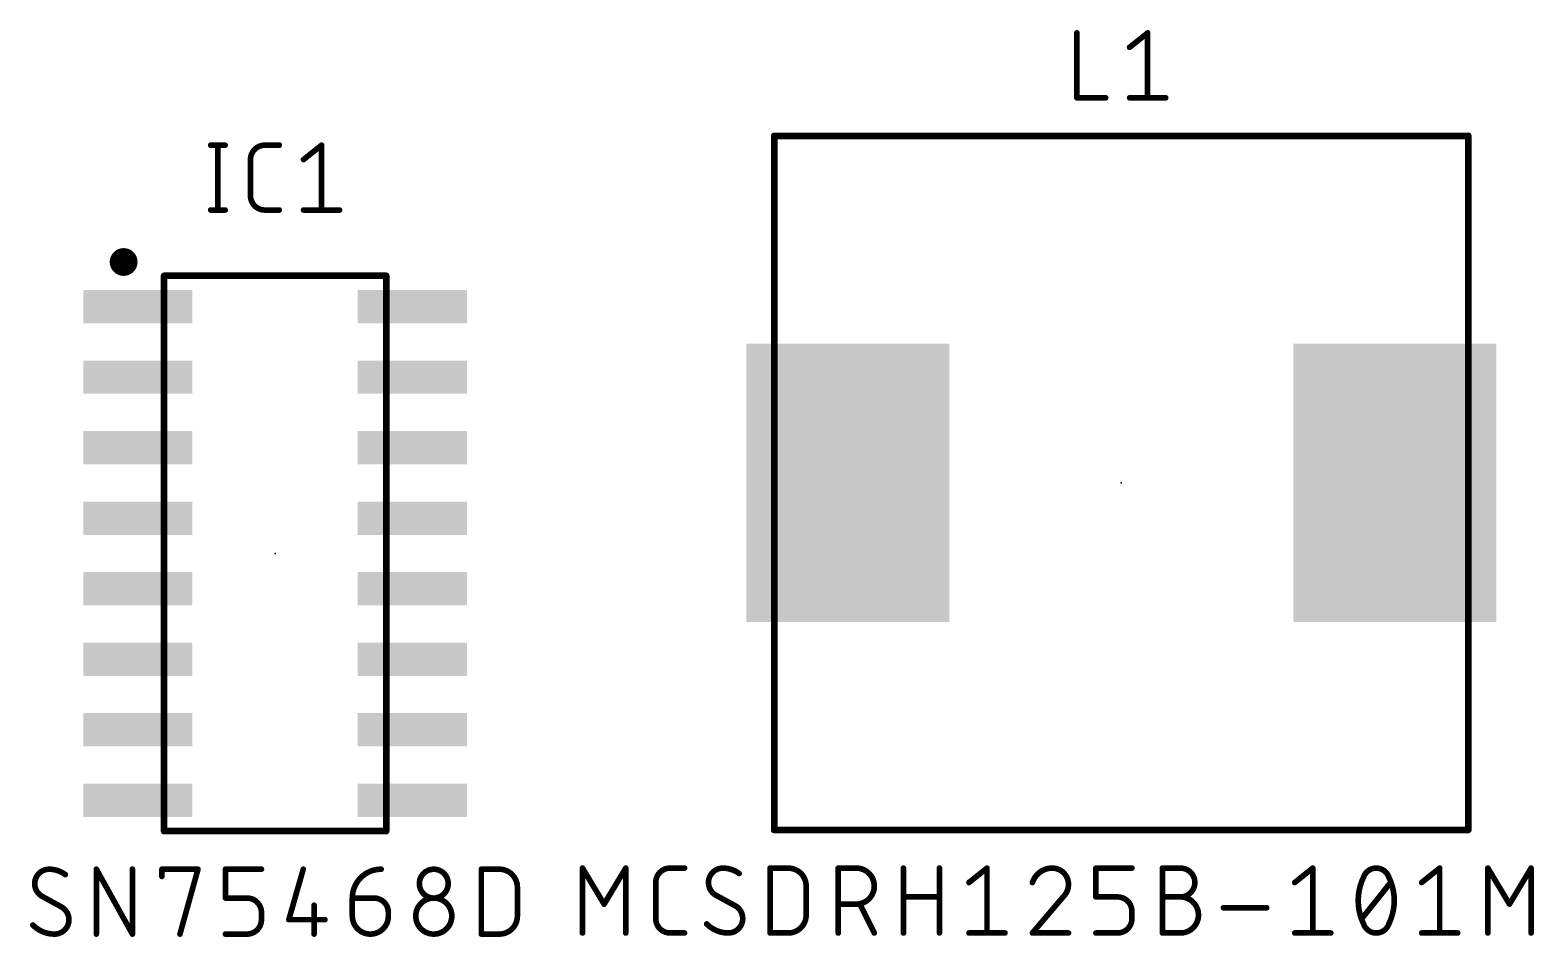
# Model space of a CAD drawing. Extents: x -104 to 160, y 0 to 118.
# Drawn here: x -79.34 to -52.26, y 32.46 to 48.8 of the extents above; entities that cross this region are included whole.
import ezdxf

# ---------------------------------------------------------------- set-up
doc = ezdxf.new("R2010")
doc.units = 0
for name, color, linetype in [('1', 12, 'CONTINUOUS'), ('21', 253, 'CONTINUOUS'), ('23', 53, 'CONTINUOUS'), ('25', 253, 'CONTINUOUS'), ('27', 253, 'CONTINUOUS'), ('51', 253, 'CONTINUOUS')]:
    doc.layers.add(name, color=color, linetype=linetype)

# ---------------------------------------------------------------- blocks, each defined once
blk = doc.blocks.new('RECT')
blk.add_solid([(-0.5, -0.5), (0.5, -0.5), (-0.5, 0.5), (0.5, 0.5)])

msp = doc.modelspace()

# ---------------------------------------------------------------- linework, layer by layer
at = {"layer": '21', "const_width": 0.12}
for points in [[(-65.94, 46.89), (-53.44, 46.89)], [(-76.93, 44.3686), (-76.93, 44.37)], [(-76.93, 44.37), (-72.93, 44.37)], [(-72.93, 44.37), (-72.93, 44.3686)], [(-76.93, 34.3714), (-76.93, 34.37)], [(-76.93, 34.37), (-72.93, 34.37)], [(-72.93, 34.37), (-72.93, 34.3714)], [(-65.94, 34.39), (-53.44, 34.39)]]:
    msp.add_lwpolyline(points, dxfattribs=at)
at = {"layer": '21'}
for points, const_width in [([(-65.94, 46.92, 1), (-65.94, 46.86)], 0.06), ([(-53.44, 46.86, 1), (-53.44, 46.92)], 0.06), ([(-77.6588, 44.4936, 1), (-77.6588, 44.7436, 1), (-77.6588, 44.4936)], 0.25), ([(-76.9, 44.37, 1), (-76.96, 44.37)], 0.06), ([(-76.93, 44.4, 1), (-76.93, 44.34)], 0.06), ([(-72.9, 44.37, 1), (-72.96, 44.37)], 0.06), ([(-72.93, 44.34, 1), (-72.93, 44.4)], 0.06), ([(-76.96, 44.3686, 1), (-76.9, 44.3686)], 0.06), ([(-72.96, 44.3686, 1), (-72.9, 44.3686)], 0.06), ([(-76.9, 34.3714, 1), (-76.96, 34.3714)], 0.06), ([(-76.93, 34.4, 1), (-76.93, 34.34)], 0.06), ([(-76.96, 34.37, 1), (-76.9, 34.37)], 0.06), ([(-72.9, 34.3714, 1), (-72.96, 34.3714)], 0.06), ([(-72.96, 34.37, 1), (-72.9, 34.37)], 0.06), ([(-72.93, 34.34, 1), (-72.93, 34.4)], 0.06), ([(-65.94, 34.42, 1), (-65.94, 34.36)], 0.06), ([(-53.44, 34.36, 1), (-53.44, 34.42)], 0.06)]:
    msp.add_lwpolyline(points, format="xyb", dxfattribs=dict(at, const_width=const_width))
at = {"layer": '23'}
for p in [(-59.69, 40.64), (-74.93, 39.37)]:
    msp.add_point(p, dxfattribs=at)
at = {"layer": '25', "const_width": 0.1016}
for points in [[(-60.4897, 48.7442), (-60.4897, 47.5758)], [(-59.5394, 48.4846), (-59.2149, 48.7442)], [(-59.2149, 48.7442), (-59.2149, 47.5758)], [(-60.4897, 47.5758), (-59.9704, 47.5758)], [(-59.5394, 47.5758), (-58.8903, 47.5758)], [(-76.0906, 46.7228), (-75.831, 46.7228)], [(-75.9608, 46.7228), (-75.9608, 45.5544)], [(-75.1146, 46.7228), (-74.855, 46.7228)], [(-74.4185, 46.4632), (-74.0939, 46.7228)], [(-74.0939, 46.7228), (-74.0939, 45.5544)], [(-75.3743, 45.814), (-75.3743, 46.4632)], [(-76.0906, 45.5544), (-75.831, 45.5544)], [(-74.855, 45.5544), (-75.1146, 45.5544)], [(-74.4185, 45.5544), (-73.7694, 45.5544)]]:
    msp.add_lwpolyline(points, dxfattribs=at)
at = {"layer": '25'}
for points, const_width in [([(-60.4643, 48.7442, 1), (-60.5151, 48.7442)], 0.0508), ([(-59.1895, 48.7442, 1), (-59.2403, 48.7442)], 0.0508), ([(-59.199, 48.7244, 1), (-59.2307, 48.764)], 0.0508), ([(-59.5553, 48.5044, 1), (-59.5236, 48.4647)], 0.0508), ([(-60.4897, 47.6012, 1), (-60.4897, 47.5504)], 0.0508), ([(-60.5151, 47.5758, 1), (-60.4643, 47.5758)], 0.0508), ([(-59.9704, 47.5504, 1), (-59.9704, 47.6012)], 0.0508), ([(-59.5394, 47.6012, 1), (-59.5394, 47.5504)], 0.0508), ([(-59.2403, 47.5758, 1), (-59.1895, 47.5758)], 0.0508), ([(-58.8903, 47.5504, 1), (-58.8903, 47.6012)], 0.0508), ([(-76.0906, 46.7482, 1), (-76.0906, 46.6974)], 0.0508), ([(-75.9354, 46.7228, 1), (-75.9862, 46.7228)], 0.0508), ([(-75.831, 46.6974, 1), (-75.831, 46.7482)], 0.0508), ([(-75.1146, 46.7228, 0.4142), (-75.3743, 46.4632)], 0.1016), ([(-75.1146, 46.7482, 1), (-75.1146, 46.6974)], 0.0508), ([(-75.1146, 46.6974, 1), (-75.1146, 46.7482)], 0.0508), ([(-74.855, 46.6974, 1), (-74.855, 46.7482)], 0.0508), ([(-74.0685, 46.7228, 1), (-74.1193, 46.7228)], 0.0508), ([(-74.0781, 46.703, 1), (-74.1098, 46.7426)], 0.0508), ([(-75.3489, 46.4632, 1), (-75.3997, 46.4632)], 0.0508), ([(-75.3997, 46.4632, 1), (-75.3489, 46.4632)], 0.0508), ([(-74.4343, 46.483, 1), (-74.4026, 46.4433)], 0.0508), ([(-75.3743, 45.814, 0.4142), (-75.1146, 45.5544)], 0.1016), ([(-75.3489, 45.814, 1), (-75.3997, 45.814)], 0.0508), ([(-75.3997, 45.814, 1), (-75.3489, 45.814)], 0.0508), ([(-76.0906, 45.5798, 1), (-76.0906, 45.529)], 0.0508), ([(-75.9862, 45.5544, 1), (-75.9354, 45.5544)], 0.0508), ([(-75.831, 45.529, 1), (-75.831, 45.5798)], 0.0508), ([(-75.1146, 45.5798, 1), (-75.1146, 45.529)], 0.0508), ([(-75.1146, 45.529, 1), (-75.1146, 45.5798)], 0.0508), ([(-74.855, 45.529, 1), (-74.855, 45.5798)], 0.0508), ([(-74.4185, 45.5798, 1), (-74.4185, 45.529)], 0.0508), ([(-74.1193, 45.5544, 1), (-74.0685, 45.5544)], 0.0508), ([(-73.7694, 45.529, 1), (-73.7694, 45.5798)], 0.0508)]:
    msp.add_lwpolyline(points, format="xyb", dxfattribs=dict(at, const_width=const_width))
at = {"layer": '27'}
for points, const_width in [([(-79.001, 33.6842, 0.4142), (-79.2607, 33.4246)], 0.1016), ([(-78.7089, 33.5868, 0.1623), (-79.001, 33.6842)], 0.1016), ([(-79.001, 33.7096, 1), (-79.001, 33.6588)], 0.0508), ([(-79.001, 33.6588, 1), (-79.001, 33.7096)], 0.0508), ([(-78.7242, 33.5665, 1), (-78.6937, 33.6072)], 0.0508), ([(-78.1279, 33.6965, 1), (-78.1724, 33.6719)], 0.0508), ([(-78.1247, 33.6842, 1), (-78.1755, 33.6842)], 0.0508), ([(-77.4756, 33.6842, 1), (-77.5264, 33.6842)], 0.0508), ([(-76.9437, 33.6842, 1), (-76.9945, 33.6842)], 0.0508), ([(-76.9691, 33.7096, 1), (-76.9691, 33.6588)], 0.0508), ([(-76.2955, 33.6774, 1), (-76.3444, 33.691)], 0.0508), ([(-76.3199, 33.6588, 1), (-76.3199, 33.7096)], 0.0508), ([(-75.8007, 33.6842, 1), (-75.8515, 33.6842)], 0.0508), ([(-75.8261, 33.7096, 1), (-75.8261, 33.6588)], 0.0508), ([(-75.1769, 33.6588, 1), (-75.1769, 33.7096)], 0.0508), ([(-74.399, 33.6772, 1), (-74.4478, 33.6912)], 0.0508), ([(-73.0208, 33.6842, 0.4142), (-73.5401, 33.1649)], 0.1016), ([(-73.0208, 33.6588, 1), (-73.0208, 33.7096)], 0.0508), ([(-71.8129, 33.4246, 1), (-72.3322, 33.4246)], 0.1016), ([(-71.1906, 33.6842, 1), (-71.2414, 33.6842)], 0.0508), ([(-71.216, 33.7096, 1), (-71.216, 33.6588)], 0.0508), ([(-70.5669, 33.3596, 0.4142), (-70.8914, 33.6842)], 0.1016), ([(-70.8914, 33.7096, 1), (-70.8914, 33.6588)], 0.0508), ([(-70.8914, 33.6588, 1), (-70.8914, 33.7096)], 0.0508), ([(-69.3685, 33.7042, 1), (-69.4193, 33.7042)], 0.0508), ([(-69.3721, 33.7173, 1), (-69.4157, 33.6911)], 0.0508), ([(-68.5896, 33.7042, 1), (-68.6404, 33.7042)], 0.0508), ([(-68.5932, 33.6911, 1), (-68.6368, 33.7173)], 0.0508), ([(-67.8154, 33.7042, 0.4142), (-68.075, 33.4446)], 0.1016), ([(-67.8154, 33.7296, 1), (-67.8154, 33.6788)], 0.0508), ([(-67.8154, 33.6788, 1), (-67.8154, 33.7296)], 0.0508), ([(-67.5557, 33.6788, 1), (-67.5557, 33.7296)], 0.0508), ([(-66.8652, 33.7042, 0.4142), (-67.1248, 33.4446)], 0.1016), ([(-66.5731, 33.6068, 0.1623), (-66.8652, 33.7042)], 0.1016), ([(-66.8652, 33.7296, 1), (-66.8652, 33.6788)], 0.0508), ([(-66.8652, 33.6788, 1), (-66.8652, 33.7296)], 0.0508), ([(-66.5883, 33.5865, 1), (-66.5579, 33.6272)], 0.0508), ([(-65.9889, 33.7042, 1), (-66.0397, 33.7042)], 0.0508), ([(-66.0143, 33.7296, 1), (-66.0143, 33.6788)], 0.0508), ([(-65.3652, 33.3796, 0.4142), (-65.6898, 33.7042)], 0.1016), ([(-65.6898, 33.7296, 1), (-65.6898, 33.6788)], 0.0508), ([(-65.6898, 33.6788, 1), (-65.6898, 33.7296)], 0.0508), ([(-64.7623, 33.7042, 1), (-64.8131, 33.7042)], 0.0508), ([(-64.7877, 33.7296, 1), (-64.7877, 33.6788)], 0.0508), ([(-64.4632, 33.0551, 1), (-64.4632, 33.7042)], 0.1016), ([(-64.4632, 33.7296, 1), (-64.4632, 33.6788)], 0.0508), ([(-64.4632, 33.6788, 1), (-64.4632, 33.7296)], 0.0508), ([(-63.5886, 33.7042, 1), (-63.6394, 33.7042)], 0.0508), ([(-62.9395, 33.7042, 1), (-62.9903, 33.7042)], 0.0508), ([(-62.083, 33.7042, 1), (-62.1338, 33.7042)], 0.0508), ([(-62.0925, 33.6844, 1), (-62.1242, 33.724)], 0.0508), ([(-60.9329, 33.7042, 0.3252), (-61.2899, 33.4446)], 0.1016), ([(-60.6408, 33.4121, 0.4142), (-60.9329, 33.7042)], 0.1016), ([(-60.9329, 33.7296, 1), (-60.9329, 33.6788)], 0.0508), ([(-60.9329, 33.6788, 1), (-60.9329, 33.7296)], 0.0508), ([(-60.1215, 33.7042, 1), (-60.1723, 33.7042)], 0.0508), ([(-60.1469, 33.7296, 1), (-60.1469, 33.6788)], 0.0508), ([(-59.4978, 33.6788, 1), (-59.4978, 33.7296)], 0.0508), ([(-58.9235, 33.7042, 1), (-58.9743, 33.7042)], 0.0508), ([(-58.9489, 33.7296, 1), (-58.9489, 33.6788)], 0.0508), ([(-58.6243, 33.1849, 1), (-58.6243, 33.7042)], 0.1016), ([(-58.6243, 33.7296, 1), (-58.6243, 33.6788)], 0.0508), ([(-58.6243, 33.6788, 1), (-58.6243, 33.7296)], 0.0508), ([(-56.2156, 33.7042, 1), (-56.2664, 33.7042)], 0.0508), ([(-56.2251, 33.6844, 1), (-56.2568, 33.724)], 0.0508), ([(-55.3252, 33.5419, 0.1139), (-55.4225, 33.12)], 0.1016), ([(-55.098, 33.7042, 0.3205), (-55.3252, 33.5419)], 0.1016), ([(-55.3023, 33.5308, 1), (-55.348, 33.5531)], 0.0508), ([(-54.8708, 33.5419, 0.3205), (-55.098, 33.7042)], 0.1016), ([(-55.098, 33.7296, 1), (-55.098, 33.6788)], 0.0508), ([(-55.098, 33.6788, 1), (-55.098, 33.7296)], 0.0508), ([(-54.7734, 33.12, 0.1139), (-54.8708, 33.5419)], 0.1016), ([(-54.848, 33.5531, 1), (-54.8936, 33.5308)], 0.0508), ([(-53.9296, 33.7042, 1), (-53.9804, 33.7042)], 0.0508), ([(-53.9391, 33.6844, 1), (-53.9708, 33.724)], 0.0508), ([(-53.0617, 33.7042, 1), (-53.1125, 33.7042)], 0.0508), ([(-53.0654, 33.7173, 1), (-53.1089, 33.6911)], 0.0508), ([(-52.2828, 33.7042, 1), (-52.3336, 33.7042)], 0.0508), ([(-52.2864, 33.6911, 1), (-52.33, 33.7173)], 0.0508), ([(-79.2607, 33.4246, 0.2656), (-79.1309, 33.1974)], 0.1016), ([(-79.2353, 33.4246, 1), (-79.2861, 33.4246)], 0.0508), ([(-79.2861, 33.4246, 1), (-79.2353, 33.4246)], 0.0508), ([(-76.9945, 33.5544, 1), (-76.9437, 33.5544)], 0.0508), ([(-72.3067, 33.4246, 1), (-72.3576, 33.4246)], 0.0508), ([(-72.3576, 33.4246, 1), (-72.3068, 33.4246)], 0.0508), ([(-72.3321, 33.4246, 1), (-71.8129, 33.4246)], 0.1016), ([(-71.7875, 33.4246, 1), (-71.8383, 33.4246)], 0.0508), ([(-71.8383, 33.4246, 1), (-71.7875, 33.4246)], 0.0508), ([(-70.5415, 33.3596, 1), (-70.5923, 33.3596)], 0.0508), ([(-70.5923, 33.3596, 1), (-70.5415, 33.3596)], 0.0508), ([(-68.0496, 33.4446, 1), (-68.1004, 33.4446)], 0.0508), ([(-68.1004, 33.4446, 1), (-68.0496, 33.4446)], 0.0508), ([(-67.1248, 33.4446, 0.2656), (-66.995, 33.2174)], 0.1016), ([(-67.0994, 33.4446, 1), (-67.1502, 33.4446)], 0.0508), ([(-67.1502, 33.4446, 1), (-67.0994, 33.4446)], 0.0508), ([(-65.3398, 33.3796, 1), (-65.3906, 33.3796)], 0.0508), ([(-65.3906, 33.3796, 1), (-65.3398, 33.3796)], 0.0508), ([(-62.4488, 33.4644, 1), (-62.417, 33.4247)], 0.0508), ([(-61.3141, 33.4524, 1), (-61.2658, 33.4367)], 0.0508), ([(-60.7382, 33.1849, 0.2053), (-60.6408, 33.4121)], 0.1016), ([(-60.6154, 33.4121, 1), (-60.6662, 33.4121)], 0.0508), ([(-60.6662, 33.4121, 1), (-60.6154, 33.4121)], 0.0508), ([(-56.5814, 33.4644, 1), (-56.5497, 33.4247)], 0.0508), ([(-55.3492, 33.5502, 1), (-55.3011, 33.5337)], 0.0508), ([(-54.8948, 33.5337, 1), (-54.8468, 33.5502)], 0.0508), ([(-54.8185, 33.4287, 1), (-54.8582, 33.4604)], 0.0508), ([(-54.2954, 33.4644, 1), (-54.2637, 33.4247)], 0.0508), ([(-79.1187, 33.2197, 1), (-79.143, 33.1751)], 0.0508), ([(-79.1438, 33.1755, 1), (-79.118, 33.2192)], 0.0508), ([(-78.644, 32.7754, 0.2656), (-78.7739, 33.0026)], 0.1016), ([(-78.761, 33.0245, 1), (-78.7868, 32.9807)], 0.0508), ([(-78.786, 32.9803, 1), (-78.7617, 33.0249)], 0.0508), ([(-75.8261, 33.1903, 1), (-75.8261, 33.1395)], 0.0508), ([(-75.8515, 33.1649, 1), (-75.8007, 33.1649)], 0.0508), ([(-75.1769, 32.9053, 0.4142), (-75.4366, 33.1649)], 0.1016), ([(-75.4366, 33.1903, 1), (-75.4366, 33.1395)], 0.0508), ([(-75.4366, 33.1395, 1), (-75.4366, 33.1903)], 0.0508), ([(-74.2033, 33.0351, 1), (-74.2541, 33.0351)], 0.0508), ([(-73.5401, 33.1903, 1), (-73.5401, 33.1395)], 0.0508), ([(-73.5147, 33.1649, 1), (-73.5655, 33.1649)], 0.0508), ([(-73.5655, 33.1649, 1), (-73.5147, 33.1649)], 0.0508), ([(-72.891, 32.9053, 0.4142), (-73.1506, 33.1649)], 0.1016), ([(-73.1506, 33.1903, 1), (-73.1506, 33.1395)], 0.0508), ([(-73.1506, 33.1395, 1), (-73.1506, 33.1903)], 0.0508), ([(-71.748, 32.8404, 1), (-72.3971, 32.8404)], 0.1016), ([(-69.0262, 33.0682, 1), (-68.9827, 33.042)], 0.0508), ([(-69.0262, 33.042, 1), (-68.9827, 33.0682)], 0.0508), ([(-66.9829, 33.2397, 1), (-67.0072, 33.1951)], 0.0508), ([(-67.0079, 33.1955, 1), (-66.9821, 33.2392)], 0.0508), ([(-66.5082, 32.7954, 0.2656), (-66.638, 33.0226)], 0.1016), ([(-66.6251, 33.0445, 1), (-66.6509, 33.0007)], 0.0508), ([(-66.6502, 33.0003, 1), (-66.6258, 33.0449)], 0.0508), ([(-64.7877, 33.0805, 1), (-64.7877, 33.0297)], 0.0508), ([(-64.4632, 33.0805, 1), (-64.4632, 33.0297)], 0.0508), ([(-64.4632, 33.0297, 1), (-64.4632, 33.0805)], 0.0508), ([(-64.3756, 33.0664, 1), (-64.421, 33.0437)], 0.0508), ([(-63.614, 33.2103, 1), (-63.614, 33.1595)], 0.0508), ([(-62.9649, 33.1595, 1), (-62.9649, 33.2103)], 0.0508), ([(-60.7557, 33.2033, 1), (-60.7207, 33.1665)], 0.0508), ([(-60.7188, 33.1685, 1), (-60.7575, 33.2014)], 0.0508), ([(-60.1469, 33.2103, 1), (-60.1469, 33.1595)], 0.0508), ([(-60.1723, 33.1849, 1), (-60.1215, 33.1849)], 0.0508), ([(-59.4978, 32.9253, 0.4142), (-59.7575, 33.1849)], 0.1016), ([(-59.7575, 33.2103, 1), (-59.7575, 33.1595)], 0.0508), ([(-59.7575, 33.1595, 1), (-59.7575, 33.2103)], 0.0508), ([(-58.9489, 33.2103, 1), (-58.9489, 33.1595)], 0.0508), ([(-58.6243, 32.5358, 1), (-58.6243, 33.1849)], 0.1016), ([(-58.6243, 33.2103, 1), (-58.6243, 33.1595)], 0.0508), ([(-58.6243, 33.2103, 1), (-58.6243, 33.1595)], 0.0508), ([(-58.6243, 33.1595, 1), (-58.6243, 33.2103)], 0.0508), ([(-55.4225, 33.12, 0.1139), (-55.3252, 32.6981)], 0.1016), ([(-55.3971, 33.12, 1), (-55.4479, 33.12)], 0.0508), ([(-55.4479, 33.12, 1), (-55.3971, 33.12)], 0.0508), ([(-54.8708, 32.6981, 0.1139), (-54.7734, 33.12)], 0.1016), ([(-54.748, 33.12, 1), (-54.7988, 33.12)], 0.0508), ([(-54.7988, 33.12, 1), (-54.748, 33.12)], 0.0508), ([(-52.7195, 33.0682, 1), (-52.6759, 33.042)], 0.0508), ([(-52.7195, 33.042, 1), (-52.6759, 33.0682)], 0.0508), ([(-78.9037, 32.5158, 0.4142), (-78.644, 32.7754)], 0.1016), ([(-78.6186, 32.7754, 1), (-78.6694, 32.7754)], 0.0508), ([(-78.6694, 32.7754, 1), (-78.6186, 32.7754)], 0.0508), ([(-75.4366, 32.5158, 0.4142), (-75.1769, 32.7754)], 0.1016), ([(-75.1515, 32.9053, 1), (-75.2023, 32.9053)], 0.0508), ([(-75.2023, 32.9053, 1), (-75.1515, 32.9053)], 0.0508), ([(-75.1515, 32.7754, 1), (-75.2023, 32.7754)], 0.0508), ([(-75.2023, 32.7754, 1), (-75.1515, 32.7754)], 0.0508), ([(-74.6831, 32.8008, 1), (-74.6831, 32.75)], 0.0508), ([(-74.7075, 32.7824, 1), (-74.6586, 32.7685)], 0.0508), ([(-74.0339, 32.75, 1), (-74.0339, 32.8008)], 0.0508), ([(-73.5401, 32.8404, 1), (-72.891, 32.8404)], 0.1016), ([(-73.5147, 32.8404, 1), (-73.5655, 32.8404)], 0.0508), ([(-73.5655, 32.8404, 1), (-73.5147, 32.8404)], 0.0508), ([(-72.8655, 32.9053, 1), (-72.9164, 32.9053)], 0.0508), ([(-72.9164, 32.9053, 1), (-72.8655, 32.9053)], 0.0508), ([(-72.8655, 32.8404, 1), (-72.9164, 32.8404)], 0.0508), ([(-72.9164, 32.8404, 1), (-72.8655, 32.8404)], 0.0508), ([(-72.3971, 32.8404, 1), (-71.748, 32.8404)], 0.1016), ([(-72.3717, 32.8404, 1), (-72.4225, 32.8404)], 0.0508), ([(-72.4225, 32.8404, 1), (-72.3717, 32.8404)], 0.0508), ([(-71.7226, 32.8404, 1), (-71.7734, 32.8404)], 0.0508), ([(-71.7734, 32.8404, 1), (-71.7225, 32.8404)], 0.0508), ([(-70.8914, 32.5158, 0.4142), (-70.5669, 32.8404)], 0.1016), ([(-70.5415, 32.8404, 1), (-70.5923, 32.8404)], 0.0508), ([(-70.5923, 32.8404, 1), (-70.5415, 32.8404)], 0.0508), ([(-68.075, 32.7954, 0.4142), (-67.8154, 32.5358)], 0.1016), ([(-68.0496, 32.7954, 1), (-68.1004, 32.7954)], 0.0508), ([(-68.1004, 32.7954, 1), (-68.0496, 32.7954)], 0.0508), ([(-66.7678, 32.5358, 0.4142), (-66.5082, 32.7954)], 0.1016), ([(-66.4828, 32.7954, 1), (-66.5336, 32.7954)], 0.0508), ([(-66.5336, 32.7954, 1), (-66.4828, 32.7954)], 0.0508), ([(-65.6898, 32.5358, 0.4142), (-65.3652, 32.8604)], 0.1016), ([(-65.3398, 32.8604, 1), (-65.3906, 32.8604)], 0.0508), ([(-65.3906, 32.8604, 1), (-65.3398, 32.8604)], 0.0508), ([(-59.7575, 32.5358, 0.4142), (-59.4978, 32.7954)], 0.1016), ([(-59.4724, 32.9253, 1), (-59.5232, 32.9253)], 0.0508), ([(-59.5232, 32.9253, 1), (-59.4724, 32.9253)], 0.0508), ([(-59.4724, 32.7954, 1), (-59.5232, 32.7954)], 0.0508), ([(-59.5232, 32.7954, 1), (-59.4724, 32.7954)], 0.0508), ([(-57.8496, 33.0156, 1), (-57.8496, 32.9648)], 0.0508), ([(-57.0707, 32.9648, 1), (-57.0707, 33.0156)], 0.0508), ([(-55.3775, 32.8113, 1), (-55.3378, 32.7796)], 0.0508), ([(-79.2751, 32.696, 1), (-79.3112, 32.6602)], 0.0508), ([(-79.2931, 32.6781, 0.2), (-78.9037, 32.5158)], 0.1016), ([(-78.9037, 32.5412, 1), (-78.9037, 32.4904)], 0.0508), ([(-78.9037, 32.4904, 1), (-78.9037, 32.5412)], 0.0508), ([(-78.1755, 32.5158, 1), (-78.1247, 32.5158)], 0.0508), ([(-77.5264, 32.5158, 1), (-77.4756, 32.5158)], 0.0508), ([(-77.5232, 32.5035, 1), (-77.4788, 32.5281)], 0.0508), ([(-76.669, 32.5226, 1), (-76.62, 32.509)], 0.0508), ([(-75.8261, 32.5412, 1), (-75.8261, 32.4904)], 0.0508), ([(-75.4366, 32.5412, 1), (-75.4366, 32.4904)], 0.0508), ([(-75.4366, 32.4904, 1), (-75.4366, 32.5412)], 0.0508), ([(-74.2541, 32.5158, 1), (-74.2033, 32.5158)], 0.0508), ([(-71.216, 32.5412, 1), (-71.216, 32.4904)], 0.0508), ([(-71.2414, 32.5158, 1), (-71.1906, 32.5158)], 0.0508), ([(-70.8914, 32.5412, 1), (-70.8914, 32.4904)], 0.0508), ([(-70.8914, 32.4904, 1), (-70.8914, 32.5412)], 0.0508), ([(-69.4193, 32.5358, 1), (-69.3685, 32.5358)], 0.0508), ([(-68.6404, 32.5358, 1), (-68.5896, 32.5358)], 0.0508), ([(-67.8154, 32.5612, 1), (-67.8154, 32.5104)], 0.0508), ([(-67.8154, 32.5104, 1), (-67.8154, 32.5612)], 0.0508), ([(-67.5557, 32.5104, 1), (-67.5557, 32.5612)], 0.0508), ([(-67.1573, 32.6981, 0.2), (-66.7678, 32.5358)], 0.1016), ([(-67.1393, 32.716, 1), (-67.1753, 32.6802)], 0.0508), ([(-66.7678, 32.5612, 1), (-66.7678, 32.5104)], 0.0508), ([(-66.7678, 32.5104, 1), (-66.7678, 32.5612)], 0.0508), ([(-66.0143, 32.5612, 1), (-66.0143, 32.5104)], 0.0508), ([(-66.0397, 32.5358, 1), (-65.9889, 32.5358)], 0.0508), ([(-65.6898, 32.5612, 1), (-65.6898, 32.5104)], 0.0508), ([(-65.6898, 32.5104, 1), (-65.6898, 32.5612)], 0.0508), ([(-64.8131, 32.5358, 1), (-64.7623, 32.5358)], 0.0508), ([(-64.1614, 32.5244, 1), (-64.1159, 32.5472)], 0.0508), ([(-63.6394, 32.5358, 1), (-63.5886, 32.5358)], 0.0508), ([(-62.9903, 32.5358, 1), (-62.9395, 32.5358)], 0.0508), ([(-62.4329, 32.5612, 1), (-62.4329, 32.5104)], 0.0508), ([(-62.1338, 32.5358, 1), (-62.083, 32.5358)], 0.0508), ([(-61.7838, 32.5104, 1), (-61.7838, 32.5612)], 0.0508), ([(-61.3093, 32.5523, 1), (-61.2706, 32.5193)], 0.0508), ([(-61.2899, 32.5612, 1), (-61.2899, 32.5104)], 0.0508), ([(-60.6408, 32.5104, 1), (-60.6408, 32.5612)], 0.0508), ([(-60.1469, 32.5612, 1), (-60.1469, 32.5104)], 0.0508), ([(-59.7575, 32.5612, 1), (-59.7575, 32.5104)], 0.0508), ([(-59.7575, 32.5104, 1), (-59.7575, 32.5612)], 0.0508), ([(-58.9489, 32.5612, 1), (-58.9489, 32.5104)], 0.0508), ([(-58.9743, 32.5358, 1), (-58.9235, 32.5358)], 0.0508), ([(-58.6243, 32.5612, 1), (-58.6243, 32.5104)], 0.0508), ([(-58.6243, 32.5104, 1), (-58.6243, 32.5612)], 0.0508), ([(-56.5655, 32.5612, 1), (-56.5655, 32.5104)], 0.0508), ([(-56.2664, 32.5358, 1), (-56.2156, 32.5358)], 0.0508), ([(-55.9164, 32.5104, 1), (-55.9164, 32.5612)], 0.0508), ([(-55.3252, 32.6981, 0.3205), (-55.098, 32.5358)], 0.1016), ([(-55.3011, 32.7063, 1), (-55.3492, 32.6898)], 0.0508), ([(-55.348, 32.6869, 1), (-55.3023, 32.7092)], 0.0508), ([(-55.098, 32.5358, 0.3205), (-54.8708, 32.6981)], 0.1016), ([(-55.098, 32.5612, 1), (-55.098, 32.5104)], 0.0508), ([(-55.098, 32.5104, 1), (-55.098, 32.5612)], 0.0508), ([(-54.8936, 32.7092, 1), (-54.848, 32.6869)], 0.0508), ([(-54.8468, 32.6898, 1), (-54.8948, 32.7063)], 0.0508), ([(-54.2795, 32.5612, 1), (-54.2795, 32.5104)], 0.0508), ([(-53.9804, 32.5358, 1), (-53.9296, 32.5358)], 0.0508), ([(-53.6304, 32.5104, 1), (-53.6304, 32.5612)], 0.0508), ([(-53.1125, 32.5358, 1), (-53.0617, 32.5358)], 0.0508), ([(-52.3336, 32.5358, 1), (-52.2828, 32.5358)], 0.0508)]:
    msp.add_lwpolyline(points, format="xyb", dxfattribs=dict(at, const_width=const_width))
at = {"layer": '27', "const_width": 0.1016}
for points in [[(-78.1501, 32.5158), (-78.1501, 33.6842)], [(-78.1501, 33.6842), (-77.501, 32.5158)], [(-77.501, 32.5158), (-77.501, 33.6842)], [(-76.9691, 33.5544), (-76.9691, 33.6842)], [(-76.9691, 33.6842), (-76.3199, 33.6842)], [(-76.3199, 33.6842), (-76.6445, 32.5158)], [(-75.8261, 33.1649), (-75.8261, 33.6842)], [(-75.8261, 33.6842), (-75.1769, 33.6842)], [(-74.4234, 33.6842), (-74.6831, 32.7754)], [(-71.216, 32.5158), (-71.216, 33.6842)], [(-71.216, 33.6842), (-70.8914, 33.6842)], [(-69.3939, 32.5358), (-69.3939, 33.7042)], [(-69.3939, 33.7042), (-69.0044, 33.0551)], [(-69.0044, 33.0551), (-68.615, 33.7042)], [(-68.615, 33.7042), (-68.615, 32.5358)], [(-67.8154, 33.7042), (-67.5557, 33.7042)], [(-66.0143, 32.5358), (-66.0143, 33.7042)], [(-66.0143, 33.7042), (-65.6898, 33.7042)], [(-64.7877, 32.5358), (-64.7877, 33.7042)], [(-64.7877, 33.7042), (-64.4632, 33.7042)], [(-63.614, 32.5358), (-63.614, 33.7042)], [(-62.9649, 33.7042), (-62.9649, 32.5358)], [(-62.4329, 33.4446), (-62.1084, 33.7042)], [(-62.1084, 33.7042), (-62.1084, 32.5358)], [(-60.1469, 33.1849), (-60.1469, 33.7042)], [(-60.1469, 33.7042), (-59.4978, 33.7042)], [(-58.9489, 32.5358), (-58.9489, 33.7042)], [(-58.9489, 33.7042), (-58.6243, 33.7042)], [(-56.5655, 33.4446), (-56.241, 33.7042)], [(-56.241, 33.7042), (-56.241, 32.5358)], [(-54.2795, 33.4446), (-53.955, 33.7042)], [(-53.955, 33.7042), (-53.955, 32.5358)], [(-53.0871, 32.5358), (-53.0871, 33.7042)], [(-53.0871, 33.7042), (-52.6977, 33.0551)], [(-52.6977, 33.0551), (-52.3082, 33.7042)], [(-52.3082, 33.7042), (-52.3082, 32.5358)], [(-70.5669, 33.3596), (-70.5669, 32.8404)], [(-68.075, 32.7954), (-68.075, 33.4446)], [(-65.3652, 33.3796), (-65.3652, 32.8604)], [(-55.3576, 32.7954), (-54.8383, 33.4446)], [(-78.7739, 33.0026), (-79.1309, 33.1974)], [(-75.4366, 33.1649), (-75.8261, 33.1649)], [(-74.2287, 33.0351), (-74.2287, 32.5158)], [(-73.5401, 33.1649), (-73.1506, 33.1649)], [(-73.5401, 32.8404), (-73.5401, 33.1649)], [(-66.638, 33.0226), (-66.995, 33.2174)], [(-64.4632, 33.0551), (-64.7877, 33.0551)], [(-64.1386, 32.5358), (-64.3983, 33.0551)], [(-63.614, 33.1849), (-62.9649, 33.1849)], [(-60.7382, 33.1849), (-61.2899, 32.5358)], [(-59.7575, 33.1849), (-60.1469, 33.1849)], [(-58.9489, 33.1849), (-58.6243, 33.1849)], [(-75.1769, 32.7754), (-75.1769, 32.9053)], [(-74.6831, 32.7754), (-74.0339, 32.7754)], [(-72.891, 32.9053), (-72.891, 32.8404)], [(-59.4978, 32.7954), (-59.4978, 32.9253)], [(-57.8496, 32.9902), (-57.0707, 32.9902)], [(-75.8261, 32.5158), (-75.4366, 32.5158)], [(-70.8914, 32.5158), (-71.216, 32.5158)], [(-67.5557, 32.5358), (-67.8154, 32.5358)], [(-65.6898, 32.5358), (-66.0143, 32.5358)], [(-62.4329, 32.5358), (-61.7838, 32.5358)], [(-61.2899, 32.5358), (-60.6408, 32.5358)], [(-60.1469, 32.5358), (-59.7575, 32.5358)], [(-58.6243, 32.5358), (-58.9489, 32.5358)], [(-56.5655, 32.5358), (-55.9164, 32.5358)], [(-54.2795, 32.5358), (-53.6304, 32.5358)]]:
    msp.add_lwpolyline(points, dxfattribs=at)
at = {"layer": '51', "const_width": 0.12}
for points in [[(-65.94, 34.39), (-65.94, 46.89)], [(-65.94, 46.89), (-53.44, 46.89)], [(-53.44, 46.89), (-53.44, 34.39)], [(-76.93, 34.37), (-76.93, 44.37)], [(-76.93, 44.37), (-72.93, 44.37)], [(-72.93, 44.37), (-72.93, 34.37)], [(-72.93, 34.37), (-76.93, 34.37)], [(-53.44, 34.39), (-65.94, 34.39)]]:
    msp.add_lwpolyline(points, dxfattribs=at)
at = {"layer": '51', "const_width": 0.06}
for points in [[(-65.91, 46.89, 1), (-65.97, 46.89)], [(-65.94, 46.92, 1), (-65.94, 46.86)], [(-53.41, 46.89, 1), (-53.47, 46.89)], [(-53.44, 46.86, 1), (-53.44, 46.92)], [(-76.9, 44.37, 1), (-76.96, 44.37)], [(-76.93, 44.4, 1), (-76.93, 44.34)], [(-72.9, 44.37, 1), (-72.96, 44.37)], [(-72.93, 44.34, 1), (-72.93, 44.4)], [(-76.93, 34.4, 1), (-76.93, 34.34)], [(-76.96, 34.37, 1), (-76.9, 34.37)], [(-72.96, 34.37, 1), (-72.9, 34.37)], [(-72.93, 34.34, 1), (-72.93, 34.4)], [(-65.94, 34.42, 1), (-65.94, 34.36)], [(-65.97, 34.39, 1), (-65.91, 34.39)], [(-53.47, 34.39, 1), (-53.41, 34.39)], [(-53.44, 34.36, 1), (-53.44, 34.42)]]:
    msp.add_lwpolyline(points, format="xyb", dxfattribs=at)

# ---------------------------------------------------------------- block references
at = {"layer": '1'}
for p, xscale, yscale in [((-77.4034, 43.815), 1.9685, 0.5991), ((-72.4566, 43.815), 1.9685, 0.5991), ((-64.615, 40.64), 3.6562, 5.0118), ((-54.765, 40.64), 3.6562, 5.0118), ((-77.4034, 42.545), 1.9685, 0.5991), ((-72.4566, 42.545), 1.9685, 0.5991), ((-77.4034, 41.275), 1.9685, 0.5991), ((-72.4566, 41.275), 1.9685, 0.5991), ((-77.4034, 40.005), 1.9685, 0.5991), ((-72.4566, 40.005), 1.9685, 0.5991), ((-77.4034, 38.735), 1.9685, 0.5991), ((-72.4566, 38.735), 1.9685, 0.5991), ((-77.4034, 37.465), 1.9685, 0.5991), ((-72.4566, 37.465), 1.9685, 0.5991), ((-77.4034, 36.195), 1.9685, 0.5991), ((-72.4566, 36.195), 1.9685, 0.5991), ((-77.4034, 34.925), 1.9685, 0.5991), ((-72.4566, 34.925), 1.9685, 0.5991)]:
    msp.add_blockref('RECT', p, dxfattribs=dict(at, xscale=xscale, yscale=yscale))

doc.saveas('drawing.dxf')
